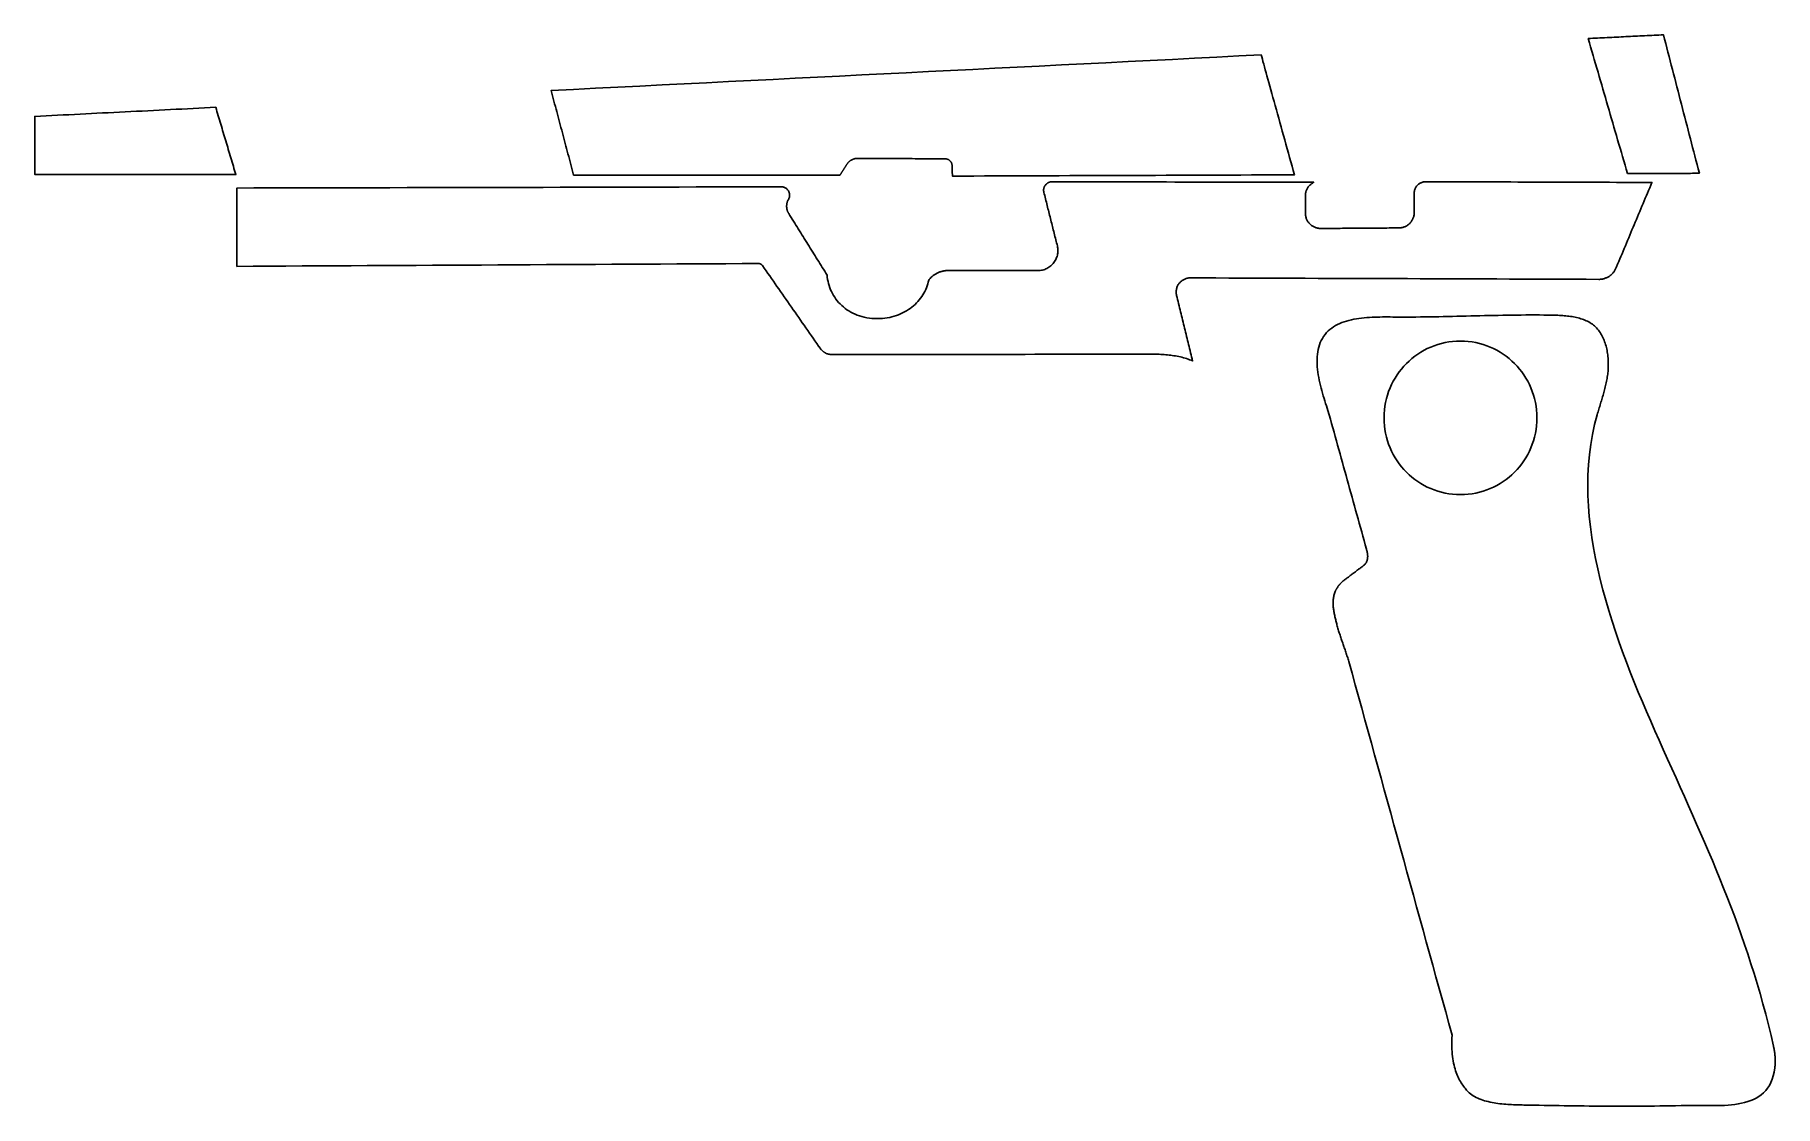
# Model space of a CAD drawing. Header units: metres. Extents: x 18 to 143, y -139 to -62.
import ezdxf

# ---------------------------------------------------------------- set-up
doc = ezdxf.new("R2010")
doc.units = ezdxf.units.M

msp = doc.modelspace()

# ---------------------------------------------------------------- linework, layer by layer
for points in [[(132.533136, -72.048878), (132.694426, -72.04837), (132.855716, -72.047862), (133.017006, -72.047354), (133.178296, -72.046846), (133.339586, -72.046338), (133.500876, -72.04583), (133.662166, -72.045322), (133.823456, -72.044814), (133.984746, -72.044306), (134.146036, -72.043798), (134.307326, -72.04329), (134.468616, -72.042782), (134.629906, -72.042274), (134.791196, -72.041766), (134.952486, -72.041258), (135.113776, -72.04075), (135.275066, -72.040242), (135.436356, -72.039734), (135.597646, -72.039226), (135.758936, -72.038718), (135.920226, -72.03821), (136.081516, -72.037702), (136.242806, -72.037194), (136.404096, -72.036686), (136.565386, -72.036178), (136.726676, -72.03567), (136.887966, -72.035162), (137.049256, -72.034654), (137.210546, -72.034146), (137.371836, -72.033638), (137.533126, -72.03313), (137.694416, -72.032622), (137.613898, -71.721726), (137.53338, -71.41083), (137.452862, -71.099934), (137.372344, -70.789038), (137.291826, -70.478142), (137.211308, -70.167246), (137.13079, -69.85635), (137.050272, -69.545454), (136.969754, -69.234558), (136.889236, -68.923662), (136.808718, -68.612766), (136.7282, -68.30187), (136.647682, -67.990974), (136.567164, -67.680078), (136.486646, -67.369182), (136.406128, -67.058286), (136.32561, -66.74739), (136.245092, -66.436494), (136.164574, -66.125598), (136.084056, -65.814702), (136.003538, -65.503806), (135.92302, -65.19291), (135.842502, -64.882014), (135.761984, -64.571118), (135.681466, -64.260222), (135.600948, -63.949326), (135.52043, -63.63843), (135.439912, -63.327534), (135.359394, -63.016638), (135.278876, -62.705742), (135.198358, -62.394846), (135.11784, -62.08395), (134.94893, -62.092332), (134.78002, -62.100714), (134.61111, -62.109096), (134.4422, -62.117478), (134.27329, -62.12586), (134.10438, -62.134242), (133.93547, -62.142624), (133.76656, -62.151006), (133.59765, -62.159388), (133.42874, -62.16777), (133.25983, -62.176152), (133.09092, -62.184534), (132.92201, -62.192916), (132.7531, -62.201298), (132.58419, -62.20968), (132.41528, -62.218062), (132.24637, -62.226444), (132.07746, -62.234826), (131.90855, -62.243208), (131.73964, -62.25159), (131.57073, -62.259972), (131.40182, -62.268354), (131.23291, -62.276736), (131.064, -62.285118), (130.89509, -62.2935), (130.72618, -62.301882), (130.55727, -62.310264), (130.38836, -62.318646), (130.21945, -62.327028), (130.05054, -62.33541), (129.88163, -62.343792), (129.71272, -62.352174), (129.800858, -62.655196), (129.888996, -62.958218), (129.977134, -63.26124), (130.065272, -63.564262), (130.15341, -63.867284), (130.241548, -64.170306), (130.329686, -64.473328), (130.417824, -64.77635), (130.505962, -65.079372), (130.5941, -65.382394), (130.682238, -65.685416), (130.770376, -65.988438), (130.858514, -66.29146), (130.946652, -66.594482), (131.03479, -66.897504), (131.122928, -67.200526), (131.211066, -67.503548), (131.299204, -67.80657), (131.387342, -68.109592), (131.47548, -68.412614), (131.563618, -68.715636), (131.651756, -69.018658), (131.739894, -69.32168), (131.828032, -69.624702), (131.91617, -69.927724), (132.004308, -70.230746), (132.092446, -70.533768), (132.180584, -70.83679), (132.268722, -71.139812), (132.35686, -71.442834), (132.444998, -71.745856), (132.533136, -72.048878)], [(106.233976, -63.526924), (104.640888, -63.606934), (103.0478, -63.686944), (101.454712, -63.766954), (99.861624, -63.846964), (98.268536, -63.926974), (96.675448, -64.006984), (95.08236, -64.086994), (93.489272, -64.167004), (91.896184, -64.247014), (90.303096, -64.327024), (88.710008, -64.407034), (87.11692, -64.487044), (85.523832, -64.567054), (83.930744, -64.647064), (82.337656, -64.727074), (80.744568, -64.807084), (79.15148, -64.887094), (77.558392, -64.967104), (75.965304, -65.047114), (74.372216, -65.127124), (72.779128, -65.207134), (71.18604, -65.287144), (69.592952, -65.367154), (67.999864, -65.447164), (66.406776, -65.527174), (64.813688, -65.607184), (63.2206, -65.687194), (61.627512, -65.767204), (60.034424, -65.847214), (58.441336, -65.927224), (56.848248, -66.007234), (55.25516, -66.087244), (55.305452, -66.276982), (55.355744, -66.46672), (55.406036, -66.656458), (55.456328, -66.846196), (55.50662, -67.035934), (55.556912, -67.225672), (55.607204, -67.41541), (55.657496, -67.605148), (55.707788, -67.794886), (55.75808, -67.984624), (55.808372, -68.174362), (55.858664, -68.3641), (55.908956, -68.553838), (55.959248, -68.743576), (56.00954, -68.933314), (56.059832, -69.123052), (56.110124, -69.31279), (56.160416, -69.502528), (56.210708, -69.692266), (56.261, -69.882004), (56.311292, -70.071742), (56.361584, -70.26148), (56.411876, -70.451218), (56.462168, -70.640956), (56.51246, -70.830694), (56.562752, -71.020432), (56.613044, -71.21017), (56.663336, -71.399908), (56.713628, -71.589646), (56.76392, -71.779384), (56.814212, -71.969122), (56.864504, -72.15886), (57.462166, -72.159368), (58.059828, -72.159876), (58.65749, -72.160384), (59.255152, -72.160892), (59.852814, -72.1614), (60.450476, -72.161908), (61.048138, -72.162416), (61.6458, -72.162924), (62.243462, -72.163432), (62.841124, -72.16394), (63.438786, -72.164448), (64.036448, -72.164956), (64.63411, -72.165464), (65.231772, -72.165972), (65.829434, -72.16648), (66.427096, -72.166988), (67.024758, -72.167496), (67.62242, -72.168004), (68.220082, -72.168512), (68.817744, -72.16902), (69.415406, -72.169528), (70.013068, -72.170036), (70.61073, -72.170544), (71.208392, -72.171052), (71.806054, -72.17156), (72.403716, -72.172068), (73.001378, -72.172576), (73.59904, -72.173084), (74.196702, -72.173592), (74.794364, -72.1741), (75.392026, -72.174608), (75.989688, -72.175116), (76.004928, -72.150732), (76.020168, -72.126348), (76.035408, -72.101964), (76.050648, -72.07758), (76.065888, -72.053196), (76.081128, -72.028812), (76.096368, -72.004428), (76.111608, -71.980044), (76.126848, -71.95566), (76.142088, -71.931276), (76.157328, -71.906892), (76.172568, -71.882508), (76.187808, -71.858124), (76.203048, -71.83374), (76.218288, -71.809356), (76.233528, -71.784972), (76.248768, -71.760588), (76.264008, -71.736204), (76.279248, -71.71182), (76.294488, -71.687436), (76.309728, -71.663052), (76.324968, -71.638668), (76.340208, -71.614284), (76.355448, -71.5899), (76.370688, -71.565516), (76.385928, -71.541132), (76.401168, -71.516748), (76.416408, -71.492364), (76.431648, -71.46798), (76.446888, -71.443596), (76.462128, -71.419212), (76.477368, -71.394828), (76.49337, -71.37019), (76.50988, -71.34606), (76.527152, -71.322692), (76.545186, -71.299832), (76.563728, -71.277734), (76.583032, -71.256144), (76.602844, -71.235316), (76.623418, -71.21525), (76.6445, -71.195692), (76.66609, -71.176896), (76.688188, -71.158862), (76.710794, -71.14159), (76.733908, -71.124826), (76.75753, -71.108824), (76.78166, -71.093584), (76.806298, -71.079106), (76.831444, -71.06539), (76.856844, -71.052436), (76.882752, -71.040498), (76.908914, -71.029322), (76.935584, -71.018908), (76.962508, -71.009256), (76.989686, -71.000366), (77.017372, -70.992492), (77.045312, -70.98538), (77.073506, -70.97903), (77.101954, -70.973696), (77.130656, -70.969124), (77.159612, -70.965568), (77.188568, -70.963028), (77.217778, -70.96125), (77.247242, -70.960488), (77.444092, -70.961504), (77.640942, -70.96252), (77.837792, -70.963536), (78.034642, -70.964552), (78.231492, -70.965568), (78.428342, -70.966584), (78.625192, -70.9676), (78.822042, -70.968616), (79.018892, -70.969632), (79.215742, -70.970648), (79.412592, -70.971664), (79.609442, -70.97268), (79.806292, -70.973696), (80.003142, -70.974712), (80.199992, -70.975728), (80.396842, -70.976744), (80.593692, -70.97776), (80.790542, -70.978776), (80.987392, -70.979792), (81.184242, -70.980808), (81.381092, -70.981824), (81.577942, -70.98284), (81.774792, -70.983856), (81.971642, -70.984872), (82.168492, -70.985888), (82.365342, -70.986904), (82.562192, -70.98792), (82.759042, -70.988936), (82.955892, -70.989952), (83.152742, -70.990968), (83.349592, -70.991984), (83.546442, -70.993), (83.571334, -70.993762), (83.595972, -70.995794), (83.620356, -70.998842), (83.644232, -71.00316), (83.6676, -71.008494), (83.690714, -71.015098), (83.71332, -71.022718), (83.735418, -71.031354), (83.757008, -71.041006), (83.77809, -71.051674), (83.79841, -71.063358), (83.818222, -71.075804), (83.837526, -71.089266), (83.856068, -71.10349), (83.873848, -71.11873), (83.890866, -71.134732), (83.907122, -71.151496), (83.922616, -71.169022), (83.937348, -71.18731), (83.951064, -71.206106), (83.964018, -71.225664), (83.975956, -71.24573), (83.987132, -71.266558), (83.997292, -71.287894), (84.006436, -71.309738), (84.014564, -71.33209), (84.021676, -71.35495), (84.027518, -71.378318), (84.032344, -71.402194), (84.036154, -71.426324), (84.038694, -71.450962), (84.039964, -71.475854), (84.040726, -71.499476), (84.041488, -71.523098), (84.04225, -71.54672), (84.043012, -71.570342), (84.043774, -71.593964), (84.044536, -71.617586), (84.045298, -71.641208), (84.04606, -71.66483), (84.046822, -71.688452), (84.047584, -71.712074), (84.048346, -71.735696), (84.049108, -71.759318), (84.04987, -71.78294), (84.050632, -71.806562), (84.051394, -71.830184), (84.052156, -71.853806), (84.052918, -71.877428), (84.05368, -71.90105), (84.054442, -71.924672), (84.055204, -71.948294), (84.055966, -71.971916), (84.056728, -71.995538), (84.05749, -72.01916), (84.058252, -72.042782), (84.059014, -72.066404), (84.059776, -72.090026), (84.060538, -72.113648), (84.0613, -72.13727), (84.062062, -72.160892), (84.062824, -72.184514), (84.063586, -72.208136), (84.064348, -72.231758), (84.831682, -72.228964), (85.599016, -72.22617), (86.36635, -72.223376), (87.133684, -72.220582), (87.901018, -72.217788), (88.668352, -72.214994), (89.435686, -72.2122), (90.20302, -72.209406), (90.970354, -72.206612), (91.737688, -72.203818), (92.505022, -72.201024), (93.272356, -72.19823), (94.03969, -72.195436), (94.807024, -72.192642), (95.574358, -72.189848), (96.341692, -72.187054), (97.109026, -72.18426), (97.87636, -72.181466), (98.643694, -72.178672), (99.411028, -72.175878), (100.178362, -72.173084), (100.945696, -72.17029), (101.71303, -72.167496), (102.480364, -72.164702), (103.247698, -72.161908), (104.015032, -72.159114), (104.782366, -72.15632), (105.5497, -72.153526), (106.317034, -72.150732), (107.084368, -72.147938), (107.851702, -72.145144), (108.619036, -72.14235), (108.534454, -71.836788), (108.448856, -71.52767), (108.362496, -71.215758), (108.275374, -70.90156), (108.187998, -70.585838), (108.100114, -70.268846), (108.01223, -69.951346), (107.924346, -69.6341), (107.836716, -69.317362), (107.74934, -69.001894), (107.662472, -68.688204), (107.576112, -68.3768), (107.490768, -68.068444), (107.406186, -67.763644), (107.322874, -67.462908), (107.240832, -67.166744), (107.160314, -66.875914), (107.08132, -66.590926), (107.004104, -66.312288), (106.928666, -66.040508), (106.855514, -65.776348), (106.784394, -65.520316), (106.715814, -65.27292), (106.649774, -65.034922), (106.586528, -64.806576), (106.526076, -64.588644), (106.468672, -64.381888), (106.41457, -64.186562), (106.36377, -64.003428), (106.316526, -63.832994), (106.272838, -63.676022), (106.23296, -63.532766)], [(31.170372, -67.293236), (30.76448, -67.313556), (30.358588, -67.333876), (29.952696, -67.354196), (29.546804, -67.374516), (29.140912, -67.394836), (28.73502, -67.415156), (28.329128, -67.435476), (27.923236, -67.455796), (27.517344, -67.476116), (27.111452, -67.496436), (26.70556, -67.516756), (26.299668, -67.537076), (25.893776, -67.557396), (25.487884, -67.577716), (25.081992, -67.598036), (24.6761, -67.618356), (24.270208, -67.638676), (23.864316, -67.658996), (23.458424, -67.679316), (23.052532, -67.699636), (22.64664, -67.719956), (22.240748, -67.740276), (21.834856, -67.760596), (21.428964, -67.780916), (21.023072, -67.801236), (20.61718, -67.821556), (20.211288, -67.841876), (19.805396, -67.862196), (19.399504, -67.882516), (18.993612, -67.902836), (18.58772, -67.923156), (18.181828, -67.943476), (18.181828, -68.073778), (18.181828, -68.20408), (18.181828, -68.334382), (18.181828, -68.464684), (18.181828, -68.594986), (18.181828, -68.725288), (18.181828, -68.85559), (18.181828, -68.985892), (18.181828, -69.116194), (18.181828, -69.246496), (18.181828, -69.376798), (18.181828, -69.5071), (18.181828, -69.637402), (18.181828, -69.767704), (18.181828, -69.898006), (18.181828, -70.028308), (18.181828, -70.15861), (18.181828, -70.288912), (18.181828, -70.419214), (18.181828, -70.549516), (18.181828, -70.679818), (18.181828, -70.81012), (18.181828, -70.940422), (18.181828, -71.070724), (18.181828, -71.201026), (18.181828, -71.331328), (18.181828, -71.46163), (18.181828, -71.591932), (18.181828, -71.722234), (18.181828, -71.852536), (18.181828, -71.982838), (18.181828, -72.11314), (18.632932, -72.113648), (19.084036, -72.114156), (19.53514, -72.114664), (19.986244, -72.115172), (20.437348, -72.11568), (20.888452, -72.116188), (21.339556, -72.116696), (21.79066, -72.117204), (22.241764, -72.117712), (22.692868, -72.11822), (23.143972, -72.118728), (23.595076, -72.119236), (24.04618, -72.119744), (24.497284, -72.120252), (24.948388, -72.12076), (25.399492, -72.121268), (25.850596, -72.121776), (26.3017, -72.122284), (26.752804, -72.122792), (27.203908, -72.1233), (27.655012, -72.123808), (28.106116, -72.124316), (28.55722, -72.124824), (29.008324, -72.125332), (29.459428, -72.12584), (29.910532, -72.126348), (30.361636, -72.126856), (30.81274, -72.127364), (31.263844, -72.127872), (31.714948, -72.12838), (32.166052, -72.128888), (32.617156, -72.129396), (32.571944, -71.978266), (32.526732, -71.827136), (32.48152, -71.676006), (32.436308, -71.524876), (32.391096, -71.373746), (32.345884, -71.222616), (32.300672, -71.071486), (32.25546, -70.920356), (32.210248, -70.769226), (32.165036, -70.618096), (32.119824, -70.466966), (32.074612, -70.315836), (32.0294, -70.164706), (31.984188, -70.013576), (31.938976, -69.862446), (31.893764, -69.711316), (31.848552, -69.560186), (31.80334, -69.409056), (31.758128, -69.257926), (31.712916, -69.106796), (31.667704, -68.955666), (31.622492, -68.804536), (31.57728, -68.653406), (31.532068, -68.502276), (31.486856, -68.351146), (31.441644, -68.200016), (31.396432, -68.048886), (31.35122, -67.897756), (31.306008, -67.746626), (31.260796, -67.595496), (31.215584, -67.444366), (31.170372, -67.293236)], [(118.06301, -72.63638), (118.017036, -72.63765), (117.971824, -72.641206), (117.927374, -72.647048), (117.883686, -72.654922), (117.84076, -72.665082), (117.79885, -72.677274), (117.757956, -72.691498), (117.718078, -72.7075), (117.679216, -72.725534), (117.64137, -72.745346), (117.604794, -72.766936), (117.569488, -72.790304), (117.535452, -72.815196), (117.50294, -72.841866), (117.471698, -72.87006), (117.44198, -72.899778), (117.413786, -72.930766), (117.387116, -72.963278), (117.362224, -72.99706), (117.33911, -73.032112), (117.317774, -73.068434), (117.298216, -73.105772), (117.28069, -73.14438), (117.264942, -73.184004), (117.251226, -73.224644), (117.239542, -73.266046), (117.230144, -73.308464), (117.222778, -73.351644), (117.217698, -73.395586), (117.214904, -73.44029), (117.21465, -73.485502), (117.216682, -73.531222), (117.216936, -73.533762), (117.21719, -73.536302), (117.217444, -73.538842), (117.217698, -73.541382), (117.217952, -73.543922), (117.218206, -73.546462), (117.21846, -73.549002), (117.218714, -73.551542), (117.218968, -73.554082), (117.219222, -73.556622), (117.219222, -73.559162), (117.219222, -73.561702), (117.219222, -73.564242), (117.219222, -73.566782), (117.219222, -73.569322), (117.219222, -73.571862), (117.219222, -73.574402), (117.219222, -73.576942), (117.219222, -73.579482), (117.219222, -73.582022), (117.219222, -73.584562), (117.219222, -73.587102), (117.219222, -73.589642), (117.219222, -73.592182), (117.219222, -73.594722), (117.219222, -73.597262), (117.219222, -73.599802), (117.219222, -73.602342), (117.219222, -73.604882), (117.219222, -73.607422), (117.219222, -73.609962), (117.219222, -73.612502), (117.219222, -73.651364), (117.219222, -73.690226), (117.219222, -73.729088), (117.219222, -73.76795), (117.219222, -73.806812), (117.219222, -73.845674), (117.219222, -73.884536), (117.219222, -73.923398), (117.219222, -73.96226), (117.219222, -74.001122), (117.219222, -74.039984), (117.219222, -74.078846), (117.219222, -74.117708), (117.219222, -74.15657), (117.219222, -74.195432), (117.219222, -74.234294), (117.219222, -74.273156), (117.219222, -74.312018), (117.219222, -74.35088), (117.219222, -74.389742), (117.219222, -74.428604), (117.219222, -74.467466), (117.219222, -74.506328), (117.219222, -74.54519), (117.219222, -74.584052), (117.219222, -74.622914), (117.219222, -74.661776), (117.219222, -74.700638), (117.219222, -74.7395), (117.219222, -74.778362), (117.219222, -74.817224), (117.219222, -74.856086), (117.217698, -74.912474), (117.21338, -74.9681), (117.206268, -75.022964), (117.196616, -75.076812), (117.184424, -75.129898), (117.169438, -75.181968), (117.152166, -75.233022), (117.132354, -75.282806), (117.110256, -75.33132), (117.085872, -75.378564), (117.059456, -75.424538), (117.030754, -75.468988), (117.00002, -75.512168), (116.967254, -75.55357), (116.93271, -75.593448), (116.896388, -75.631548), (116.858288, -75.66787), (116.81841, -75.702414), (116.777008, -75.73518), (116.733828, -75.765914), (116.689378, -75.794616), (116.643404, -75.821032), (116.59616, -75.845416), (116.547646, -75.867514), (116.497862, -75.887326), (116.446808, -75.904598), (116.394738, -75.919584), (116.341652, -75.931776), (116.287804, -75.941428), (116.23294, -75.94854), (116.177314, -75.952858), (116.120926, -75.954382), (115.945412, -75.955652), (115.769898, -75.956922), (115.594384, -75.958192), (115.41887, -75.959462), (115.243356, -75.960732), (115.067842, -75.962002), (114.892328, -75.963272), (114.716814, -75.964542), (114.5413, -75.965812), (114.365786, -75.967082), (114.190272, -75.968352), (114.014758, -75.969622), (113.839244, -75.970892), (113.66373, -75.972162), (113.488216, -75.973432), (113.312702, -75.974702), (113.137188, -75.975972), (112.961674, -75.977242), (112.78616, -75.978512), (112.610646, -75.979782), (112.435132, -75.981052), (112.259618, -75.982322), (112.084104, -75.983592), (111.90859, -75.984862), (111.733076, -75.986132), (111.557562, -75.987402), (111.382048, -75.988672), (111.206534, -75.989942), (111.03102, -75.991212), (110.855506, -75.992482), (110.679992, -75.993752), (110.504478, -75.995022), (110.44809, -75.993498), (110.392464, -75.98918), (110.3376, -75.982068), (110.283752, -75.972416), (110.230666, -75.960224), (110.178596, -75.945238), (110.127542, -75.927966), (110.077758, -75.908154), (110.029244, -75.886056), (109.982, -75.861672), (109.936026, -75.835256), (109.891576, -75.806554), (109.848396, -75.77582), (109.806994, -75.743054), (109.767116, -75.70851), (109.729016, -75.672188), (109.692694, -75.634088), (109.65815, -75.59421), (109.625384, -75.552808), (109.59465, -75.509628), (109.565948, -75.465178), (109.539532, -75.419204), (109.515148, -75.37196), (109.49305, -75.323446), (109.473238, -75.273662), (109.455966, -75.222608), (109.44098, -75.170538), (109.428788, -75.117452), (109.419136, -75.063604), (109.412024, -75.00874), (109.407706, -74.953114), (109.406182, -74.896726), (109.406182, -74.857864), (109.406182, -74.819002), (109.406182, -74.78014), (109.406182, -74.741278), (109.406182, -74.702416), (109.406182, -74.663554), (109.406182, -74.624692), (109.406182, -74.58583), (109.406182, -74.546968), (109.406182, -74.508106), (109.406182, -74.469244), (109.406182, -74.430382), (109.406182, -74.39152), (109.406182, -74.352658), (109.406182, -74.313796), (109.406182, -74.274934), (109.406182, -74.236072), (109.406182, -74.19721), (109.406182, -74.158348), (109.406182, -74.119486), (109.406182, -74.080624), (109.406182, -74.041762), (109.406182, -74.0029), (109.406182, -73.964038), (109.406182, -73.925176), (109.406182, -73.886314), (109.406182, -73.847452), (109.406182, -73.80859), (109.406182, -73.769728), (109.406182, -73.730866), (109.406182, -73.692004), (109.406182, -73.653142), (109.406944, -73.613518), (109.408976, -73.574148), (109.412532, -73.535286), (109.417358, -73.496678), (109.423708, -73.458578), (109.431328, -73.420986), (109.440218, -73.383902), (109.450378, -73.347326), (109.461808, -73.311258), (109.474508, -73.275698), (109.488224, -73.240646), (109.50321, -73.206356), (109.519466, -73.172574), (109.536738, -73.1393), (109.555026, -73.106788), (109.574584, -73.075038), (109.595158, -73.04405), (109.616748, -73.013824), (109.639354, -72.98436), (109.662722, -72.955658), (109.687106, -72.927718), (109.712506, -72.90054), (109.738668, -72.874124), (109.765846, -72.848724), (109.793786, -72.824086), (109.822488, -72.800464), (109.851952, -72.777858), (109.882178, -72.756268), (109.913166, -72.73544), (109.944916, -72.715628), (109.977428, -72.697086), (110.010448, -72.67956), (109.423454, -72.67829), (108.83646, -72.67702), (108.249466, -72.67575), (107.662472, -72.67448), (107.075478, -72.67321), (106.488484, -72.67194), (105.90149, -72.67067), (105.314496, -72.6694), (104.727502, -72.66813), (104.140508, -72.66686), (103.553514, -72.66559), (102.96652, -72.66432), (102.379526, -72.66305), (101.792532, -72.66178), (101.205538, -72.66051), (100.618544, -72.65924), (100.03155, -72.65797), (99.444556, -72.6567), (98.857562, -72.65543), (98.270568, -72.65416), (97.683574, -72.65289), (97.09658, -72.65162), (96.509586, -72.65035), (95.922592, -72.64908), (95.335598, -72.64781), (94.748604, -72.64654), (94.16161, -72.64527), (93.574616, -72.644), (92.987622, -72.64273), (92.400628, -72.64146), (91.813634, -72.64019), (91.22664, -72.63892), (91.189556, -72.639936), (91.153234, -72.642984), (91.11742, -72.648318), (91.082368, -72.65543), (91.048332, -72.664574), (91.015058, -72.675496), (90.9828, -72.68845), (90.951558, -72.702928), (90.921332, -72.719184), (90.892122, -72.736964), (90.864182, -72.756268), (90.837258, -72.777096), (90.811604, -72.799448), (90.78722, -72.82307), (90.76436, -72.847962), (90.74277, -72.874124), (90.722704, -72.901302), (90.704162, -72.929496), (90.687144, -72.958706), (90.67165, -72.988932), (90.657934, -73.01992), (90.645996, -73.051924), (90.635836, -73.084436), (90.627454, -73.11771), (90.62085, -73.151492), (90.616278, -73.186036), (90.613484, -73.220834), (90.612722, -73.25614), (90.614246, -73.2917), (90.617802, -73.327514), (90.623644, -73.363582), (90.631518, -73.399904), (90.660982, -73.517252), (90.690446, -73.6346), (90.71991, -73.751948), (90.749374, -73.869296), (90.778838, -73.986644), (90.808302, -74.103992), (90.837766, -74.22134), (90.86723, -74.338688), (90.896694, -74.456036), (90.926158, -74.573384), (90.955622, -74.690732), (90.985086, -74.80808), (91.01455, -74.925428), (91.044014, -75.042776), (91.073478, -75.160124), (91.102942, -75.277472), (91.132406, -75.39482), (91.16187, -75.512168), (91.191334, -75.629516), (91.220798, -75.746864), (91.250262, -75.864212), (91.279726, -75.98156), (91.30919, -76.098908), (91.338654, -76.216256), (91.368118, -76.333604), (91.397582, -76.450952), (91.427046, -76.5683), (91.45651, -76.685648), (91.485974, -76.802996), (91.515438, -76.920344), (91.544902, -77.037692), (91.574366, -77.15504), (91.598496, -77.242416), (91.617038, -77.329792), (91.629992, -77.416914), (91.637612, -77.503528), (91.639898, -77.58938), (91.637104, -77.67447), (91.62923, -77.758544), (91.616276, -77.841348), (91.59875, -77.922882), (91.576398, -78.002892), (91.549728, -78.081124), (91.51874, -78.157578), (91.483434, -78.232), (91.444064, -78.304136), (91.40063, -78.373732), (91.353386, -78.440788), (91.302332, -78.50505), (91.247722, -78.566518), (91.18981, -78.624684), (91.128596, -78.679548), (91.06408, -78.73111), (90.996516, -78.778862), (90.926158, -78.822804), (90.853006, -78.862682), (90.77706, -78.898496), (90.698574, -78.929992), (90.617802, -78.956916), (90.534744, -78.979014), (90.449654, -78.996286), (90.362532, -79.008478), (90.273632, -79.015336), (90.182954, -79.01686), (89.98204, -79.01686), (89.781126, -79.01686), (89.580212, -79.01686), (89.379298, -79.01686), (89.178384, -79.01686), (88.97747, -79.01686), (88.776556, -79.01686), (88.575642, -79.01686), (88.374728, -79.01686), (88.173814, -79.01686), (87.9729, -79.01686), (87.771986, -79.01686), (87.571072, -79.01686), (87.370158, -79.01686), (87.169244, -79.01686), (86.96833, -79.01686), (86.767416, -79.01686), (86.566502, -79.01686), (86.365588, -79.01686), (86.164674, -79.01686), (85.96376, -79.01686), (85.762846, -79.01686), (85.561932, -79.01686), (85.361018, -79.01686), (85.160104, -79.01686), (84.95919, -79.01686), (84.758276, -79.01686), (84.557362, -79.01686), (84.356448, -79.01686), (84.155534, -79.01686), (83.95462, -79.01686), (83.753706, -79.01686), (83.702652, -79.017622), (83.651852, -79.019908), (83.601306, -79.023464), (83.551014, -79.028544), (83.500976, -79.035148), (83.451192, -79.043022), (83.401916, -79.05242), (83.352894, -79.063088), (83.30438, -79.07528), (83.25612, -79.088742), (83.208368, -79.103728), (83.161124, -79.119984), (83.114388, -79.13751), (83.06816, -79.156306), (83.02244, -79.176372), (82.977482, -79.197708), (82.933032, -79.220314), (82.889344, -79.24419), (82.846164, -79.269336), (82.803746, -79.295752), (82.76209, -79.323438), (82.721196, -79.35214), (82.681064, -79.382112), (82.641694, -79.413354), (82.60334, -79.445612), (82.565748, -79.47914), (82.529172, -79.513684), (82.493358, -79.549498), (82.45856, -79.586328), (82.424778, -79.624174), (82.392012, -79.66329), (82.360262, -79.703422), (82.331052, -79.84236), (82.294984, -79.980028), (82.252312, -80.115918), (82.20329, -80.25003), (82.147918, -80.38211), (82.086196, -80.511904), (82.018378, -80.639412), (81.944464, -80.764126), (81.864708, -80.886046), (81.77911, -81.004918), (81.687924, -81.120742), (81.59115, -81.23301), (81.489042, -81.341722), (81.3816, -81.446624), (81.269078, -81.547716), (81.151476, -81.64449), (81.029048, -81.736946), (80.901794, -81.82483), (80.769714, -81.907888), (80.633062, -81.98612), (80.492092, -82.059272), (80.346804, -82.12709), (80.197198, -82.18932), (80.043528, -82.245708), (79.886048, -82.296254), (79.724758, -82.340704), (79.559658, -82.378804), (79.391002, -82.410554), (79.21879, -82.435446), (79.043276, -82.45348), (78.86446, -82.464402), (78.682596, -82.468212), (78.483968, -82.463894), (78.289912, -82.451194), (78.100682, -82.430366), (77.916532, -82.401664), (77.737462, -82.365342), (77.563218, -82.321654), (77.394308, -82.270854), (77.230478, -82.212942), (77.071982, -82.148426), (76.91882, -82.077306), (76.771246, -81.999836), (76.62926, -81.916524), (76.492862, -81.82737), (76.362052, -81.732628), (76.237084, -81.632552), (76.117958, -81.527396), (76.004674, -81.417414), (75.897486, -81.30286), (75.796394, -81.183734), (75.701398, -81.060544), (75.612498, -80.933544), (75.529948, -80.802734), (75.453748, -80.668368), (75.384152, -80.530954), (75.320906, -80.390492), (75.264264, -80.247236), (75.21448, -80.10144), (75.1713, -79.953358), (75.134978, -79.803244), (75.105514, -79.651352), (75.083162, -79.497936), (75.067922, -79.342996), (74.981816, -79.20482), (74.89571, -79.066644), (74.809604, -78.928468), (74.723498, -78.790292), (74.637392, -78.652116), (74.551286, -78.51394), (74.46518, -78.375764), (74.379074, -78.237588), (74.292968, -78.099412), (74.206862, -77.961236), (74.120756, -77.82306), (74.03465, -77.684884), (73.948544, -77.546708), (73.862438, -77.408532), (73.776332, -77.270356), (73.690226, -77.13218), (73.60412, -76.994004), (73.518014, -76.855828), (73.431908, -76.717652), (73.345802, -76.579476), (73.259696, -76.4413), (73.17359, -76.303124), (73.087484, -76.164948), (73.001378, -76.026772), (72.915272, -75.888596), (72.829166, -75.75042), (72.74306, -75.612244), (72.656954, -75.474068), (72.570848, -75.335892), (72.484742, -75.197716), (72.398636, -75.05954), (72.31253, -74.921364), (72.29475, -74.892154), (72.27824, -74.862436), (72.262746, -74.83221), (72.248268, -74.80173), (72.23506, -74.770742), (72.222868, -74.7395), (72.211692, -74.708004), (72.201786, -74.676254), (72.192896, -74.64425), (72.185022, -74.611992), (72.178418, -74.57948), (72.17283, -74.546714), (72.168258, -74.513948), (72.164956, -74.481182), (72.16267, -74.448162), (72.1614, -74.415142), (72.1614, -74.382122), (72.162416, -74.349102), (72.164448, -74.316082), (72.16775, -74.283062), (72.172068, -74.250296), (72.177656, -74.21753), (72.18426, -74.185018), (72.19188, -74.15276), (72.20077, -74.120502), (72.210676, -74.088498), (72.221598, -74.056748), (72.23379, -74.025506), (72.246998, -73.994518), (72.261222, -73.963784), (72.276716, -73.933558), (72.293226, -73.903586), (72.313546, -73.86574), (72.330818, -73.827386), (72.345042, -73.788778), (72.356472, -73.749916), (72.365108, -73.7108), (72.37095, -73.671684), (72.374252, -73.632568), (72.37476, -73.593706), (72.372728, -73.555098), (72.36841, -73.516998), (72.361552, -73.479406), (72.352408, -73.442322), (72.340978, -73.406), (72.327262, -73.37044), (72.311514, -73.335896), (72.29348, -73.302368), (72.273414, -73.27011), (72.251316, -73.239122), (72.22744, -73.209404), (72.201786, -73.18121), (72.174354, -73.154794), (72.145144, -73.129902), (72.114156, -73.107042), (72.081644, -73.08596), (72.047608, -73.06691), (72.012048, -73.050146), (71.975218, -73.035668), (71.937118, -73.023476), (71.897748, -73.013824), (71.857108, -73.006712), (71.815198, -73.002394), (71.772272, -73.00087), (70.55104, -73.003664), (69.329808, -73.006458), (68.108576, -73.009252), (66.887344, -73.012046), (65.666112, -73.01484), (64.44488, -73.017634), (63.223648, -73.020428), (62.002416, -73.023222), (60.781184, -73.026016), (59.559952, -73.02881), (58.33872, -73.031604), (57.117488, -73.034398), (55.896256, -73.037192), (54.675024, -73.039986), (53.453792, -73.04278), (52.23256, -73.045574), (51.011328, -73.048368), (49.790096, -73.051162), (48.568864, -73.053956), (47.347632, -73.05675), (46.1264, -73.059544), (44.905168, -73.062338), (43.683936, -73.065132), (42.462704, -73.067926), (41.241472, -73.07072), (40.02024, -73.073514), (38.799008, -73.076308), (37.577776, -73.079102), (36.356544, -73.081896), (35.135312, -73.08469), (33.91408, -73.087484), (32.692848, -73.090278), (32.692848, -73.266046), (32.692848, -73.441814), (32.692848, -73.617582), (32.692848, -73.79335), (32.692848, -73.969118), (32.692848, -74.144886), (32.692848, -74.320654), (32.692848, -74.496422), (32.692848, -74.67219), (32.692848, -74.847958), (32.692848, -75.023726), (32.692848, -75.199494), (32.692848, -75.375262), (32.692848, -75.55103), (32.692848, -75.726798), (32.692848, -75.902566), (32.692848, -76.078334), (32.692848, -76.254102), (32.692848, -76.42987), (32.692848, -76.605638), (32.692848, -76.781406), (32.692848, -76.957174), (32.692848, -77.132942), (32.692848, -77.30871), (32.692848, -77.484478), (32.692848, -77.660246), (32.692848, -77.836014), (32.692848, -78.011782), (32.692848, -78.18755), (32.692848, -78.363318), (32.692848, -78.539086), (32.692848, -78.714854), (33.863026, -78.708504), (35.033204, -78.702154), (36.203382, -78.695804), (37.37356, -78.689454), (38.543738, -78.683104), (39.713916, -78.676754), (40.884094, -78.670404), (42.054272, -78.664054), (43.22445, -78.657704), (44.394628, -78.651354), (45.564806, -78.645004), (46.734984, -78.638654), (47.905162, -78.632304), (49.07534, -78.625954), (50.245518, -78.619604), (51.415696, -78.613254), (52.585874, -78.606904), (53.756052, -78.600554), (54.92623, -78.594204), (56.096408, -78.587854), (57.266586, -78.581504), (58.436764, -78.575154), (59.606942, -78.568804), (60.77712, -78.562454), (61.947298, -78.556104), (63.117476, -78.549754), (64.287654, -78.543404), (65.457832, -78.537054), (66.62801, -78.530704), (67.798188, -78.524354), (68.968366, -78.518004), (70.138544, -78.511654), (70.149466, -78.511908), (70.160134, -78.512416), (70.170802, -78.513178), (70.18147, -78.514194), (70.192138, -78.515718), (70.202552, -78.517496), (70.212966, -78.519528), (70.22338, -78.521814), (70.23354, -78.524354), (70.2437, -78.527402), (70.25386, -78.530704), (70.263766, -78.53426), (70.273672, -78.53807), (70.283324, -78.542134), (70.292976, -78.546452), (70.302374, -78.551024), (70.311772, -78.55585), (70.320916, -78.561184), (70.329806, -78.566772), (70.338696, -78.572614), (70.347332, -78.57871), (70.355968, -78.58506), (70.36435, -78.591664), (70.372478, -78.598522), (70.380352, -78.605634), (70.388226, -78.613), (70.395846, -78.62062), (70.403212, -78.62824), (70.410324, -78.636114), (70.417182, -78.644242), (70.423786, -78.652624), (70.430136, -78.66126), (70.560184, -78.847696), (70.689978, -79.034132), (70.819772, -79.220568), (70.949566, -79.407004), (71.079614, -79.59344), (71.209408, -79.779876), (71.339202, -79.966312), (71.46925, -80.152748), (71.599044, -80.339184), (71.728838, -80.52562), (71.858886, -80.712056), (71.98868, -80.898492), (72.118474, -81.084928), (72.248522, -81.271364), (72.378316, -81.4578), (72.50811, -81.644236), (72.637904, -81.830672), (72.767952, -82.017108), (72.897746, -82.203544), (73.02754, -82.38998), (73.157588, -82.576416), (73.287382, -82.762852), (73.417176, -82.949288), (73.547224, -83.135724), (73.677018, -83.32216), (73.806812, -83.508596), (73.936606, -83.695032), (74.066654, -83.881468), (74.196448, -84.067904), (74.326242, -84.25434), (74.45629, -84.440776), (74.586084, -84.627212), (74.604372, -84.65185), (74.623422, -84.675726), (74.64298, -84.699094), (74.6633, -84.7217), (74.684128, -84.743544), (74.705464, -84.76488), (74.727562, -84.785454), (74.750168, -84.805266), (74.773282, -84.82457), (74.796904, -84.843112), (74.821034, -84.860892), (74.845672, -84.87791), (74.870818, -84.894166), (74.896218, -84.90966), (74.922126, -84.924392), (74.948542, -84.938362), (74.975212, -84.95157), (75.00239, -84.964016), (75.029822, -84.9757), (75.057762, -84.986622), (75.085956, -84.996528), (75.114404, -85.005672), (75.143106, -85.014054), (75.172062, -85.021674), (75.201272, -85.028278), (75.230736, -85.03412), (75.260454, -85.038946), (75.290426, -85.04301), (75.320652, -85.046058), (75.350878, -85.048344), (75.381358, -85.049614), (75.412092, -85.050122), (76.10602, -85.04936), (76.799948, -85.048598), (77.493876, -85.047836), (78.187804, -85.047074), (78.881732, -85.046312), (79.57566, -85.04555), (80.269588, -85.044788), (80.963516, -85.044026), (81.657444, -85.043264), (82.351372, -85.042502), (83.0453, -85.04174), (83.739228, -85.040978), (84.433156, -85.040216), (85.127084, -85.039454), (85.821012, -85.038692), (86.51494, -85.03793), (87.208868, -85.037168), (87.902796, -85.036406), (88.596724, -85.035644), (89.290652, -85.034882), (89.98458, -85.03412), (90.678508, -85.033358), (91.372436, -85.032596), (92.066364, -85.031834), (92.760292, -85.031072), (93.45422, -85.03031), (94.148148, -85.029548), (94.842076, -85.028786), (95.536004, -85.028024), (96.229932, -85.027262), (96.92386, -85.0265), (97.617788, -85.025738), (97.731326, -85.023706), (97.84588, -85.021928), (97.961196, -85.020658), (98.077274, -85.019896), (98.194114, -85.019642), (98.311462, -85.019896), (98.429318, -85.020912), (98.547682, -85.02269), (98.6663, -85.02523), (98.785172, -85.028786), (98.904298, -85.033358), (99.023424, -85.038946), (99.14255, -85.045804), (99.261676, -85.053932), (99.380802, -85.06333), (99.499674, -85.074252), (99.618292, -85.086698), (99.736402, -85.100668), (99.854004, -85.116162), (99.971098, -85.133434), (100.087684, -85.152484), (100.203508, -85.173566), (100.31857, -85.196426), (100.432616, -85.221318), (100.5459, -85.248496), (100.658168, -85.277706), (100.769166, -85.309202), (100.879148, -85.343238), (100.98786, -85.37956), (101.095048, -85.418422), (101.200966, -85.460078), (101.30536, -85.504274), (101.269546, -85.357462), (101.233732, -85.21065), (101.197918, -85.063838), (101.162104, -84.917026), (101.12629, -84.770214), (101.090476, -84.623402), (101.054662, -84.47659), (101.018848, -84.329778), (100.983034, -84.182966), (100.94722, -84.036154), (100.911406, -83.889342), (100.875592, -83.74253), (100.839778, -83.595718), (100.803964, -83.448906), (100.76815, -83.302094), (100.732336, -83.155282), (100.696522, -83.00847), (100.660708, -82.861658), (100.624894, -82.714846), (100.58908, -82.568034), (100.553266, -82.421222), (100.517452, -82.27441), (100.481638, -82.127598), (100.445824, -81.980786), (100.41001, -81.833974), (100.374196, -81.687162), (100.338382, -81.54035), (100.302568, -81.393538), (100.266754, -81.246726), (100.23094, -81.099914), (100.195126, -80.953102), (100.159312, -80.80629), (100.146358, -80.745838), (100.137214, -80.68564), (100.131626, -80.62595), (100.129594, -80.566768), (100.131118, -80.508094), (100.135944, -80.450182), (100.144072, -80.393032), (100.155248, -80.336644), (100.169472, -80.281272), (100.186744, -80.22717), (100.207064, -80.174338), (100.230178, -80.122776), (100.256086, -80.072738), (100.284534, -80.024224), (100.315522, -79.977234), (100.34905, -79.932022), (100.385118, -79.888842), (100.423472, -79.847694), (100.464112, -79.808578), (100.506784, -79.771748), (100.551488, -79.737204), (100.598224, -79.7052), (100.646738, -79.675736), (100.69703, -79.648812), (100.7491, -79.624682), (100.802948, -79.6036), (100.85832, -79.585312), (100.914962, -79.570326), (100.973128, -79.558388), (101.032564, -79.549752), (101.093016, -79.544672), (101.154738, -79.543148), (102.07117, -79.54645), (102.987602, -79.549752), (103.904034, -79.553054), (104.820466, -79.556356), (105.736898, -79.559658), (106.65333, -79.56296), (107.569762, -79.566262), (108.486194, -79.569564), (109.402626, -79.572866), (110.319058, -79.576168), (111.23549, -79.57947), (112.151922, -79.582772), (113.068354, -79.586074), (113.984786, -79.589376), (114.901218, -79.592678), (115.81765, -79.59598), (116.734082, -79.599282), (117.650514, -79.602584), (118.566946, -79.605886), (119.483378, -79.609188), (120.39981, -79.61249), (121.316242, -79.615792), (122.232674, -79.619094), (123.149106, -79.622396), (124.065538, -79.625698), (124.98197, -79.629), (125.898402, -79.632302), (126.814834, -79.635604), (127.731266, -79.638906), (128.647698, -79.642208), (129.56413, -79.64551), (130.480562, -79.648812), (130.533648, -79.64805), (130.58648, -79.645002), (130.638804, -79.639922), (130.69062, -79.63281), (130.741928, -79.62392), (130.792474, -79.612998), (130.842512, -79.600044), (130.891788, -79.585312), (130.940302, -79.568802), (130.988054, -79.550514), (131.035044, -79.530448), (131.081018, -79.508604), (131.12623, -79.484982), (131.170426, -79.459582), (131.213606, -79.432658), (131.25577, -79.403956), (131.296664, -79.37373), (131.336542, -79.34198), (131.37515, -79.308706), (131.412488, -79.273908), (131.448556, -79.23784), (131.4831, -79.200248), (131.516374, -79.161386), (131.548124, -79.121), (131.57835, -79.079344), (131.607052, -79.036418), (131.63423, -78.992222), (131.65963, -78.94701), (131.683506, -78.900528), (131.705604, -78.852776), (131.725924, -78.804008), (131.744466, -78.754224), (131.823968, -78.56474), (131.90347, -78.375256), (131.982972, -78.185772), (132.062474, -77.996288), (132.141976, -77.806804), (132.221478, -77.61732), (132.30098, -77.427836), (132.380482, -77.238352), (132.459984, -77.048868), (132.539486, -76.859384), (132.618988, -76.6699), (132.69849, -76.480416), (132.777992, -76.290932), (132.857494, -76.101448), (132.936996, -75.911964), (133.016498, -75.72248), (133.096, -75.532996), (133.175502, -75.343512), (133.255004, -75.154028), (133.334506, -74.964544), (133.414008, -74.77506), (133.49351, -74.585576), (133.573012, -74.396092), (133.652514, -74.206608), (133.732016, -74.017124), (133.811518, -73.82764), (133.89102, -73.638156), (133.970522, -73.448672), (134.050024, -73.259188), (134.129526, -73.069704), (134.209028, -72.88022), (134.28853, -72.690736), (133.781546, -72.688958), (133.274562, -72.68718), (132.767578, -72.685402), (132.260594, -72.683624), (131.75361, -72.681846), (131.246626, -72.680068), (130.739642, -72.67829), (130.232658, -72.676512), (129.725674, -72.674734), (129.21869, -72.672956), (128.711706, -72.671178), (128.204722, -72.6694), (127.697738, -72.667622), (127.190754, -72.665844), (126.68377, -72.664066), (126.176786, -72.662288), (125.669802, -72.66051), (125.162818, -72.658732), (124.655834, -72.656954), (124.14885, -72.655176), (123.641866, -72.653398), (123.134882, -72.65162), (122.627898, -72.649842), (122.120914, -72.648064), (121.61393, -72.646286), (121.106946, -72.644508), (120.599962, -72.64273), (120.092978, -72.640952), (119.585994, -72.639174), (119.07901, -72.637396), (118.572026, -72.635618), (118.065042, -72.63384)], [(143.022828, -134.72414), (142.841218, -133.947154), (142.653258, -133.181852), (142.458948, -132.427726), (142.258542, -131.684268), (142.052294, -130.950716), (141.840204, -130.226562), (141.622526, -129.511044), (141.39926, -128.803654), (141.17066, -128.103884), (140.93698, -127.411226), (140.69822, -126.724918), (140.454634, -126.044452), (140.206222, -125.369066), (139.953238, -124.698252), (139.695936, -124.031502), (139.434316, -123.368308), (139.168632, -122.707908), (138.899138, -122.049794), (138.625834, -121.393204), (138.34872, -120.73763), (138.068304, -120.082564), (137.784586, -119.427498), (137.497566, -118.77167), (137.207752, -118.114572), (136.91489, -117.455442), (136.619488, -116.793772), (136.321546, -116.129054), (136.021064, -115.460526), (135.718296, -114.78768), (135.413496, -114.110008), (135.106918, -113.427002), (134.798562, -112.7379), (134.499604, -112.0648), (134.200392, -111.38281), (133.901942, -110.692438), (133.60527, -109.994446), (133.311646, -109.289088), (133.021832, -108.576872), (132.737098, -107.858306), (132.45846, -107.134152), (132.187188, -106.404664), (131.924044, -105.67035), (131.670298, -104.931972), (131.426712, -104.189784), (131.194556, -103.444548), (130.974846, -102.696518), (130.768852, -101.946456), (130.577336, -101.19487), (130.401568, -100.442014), (130.24231, -99.68865), (130.100832, -98.935286), (129.97815, -98.182176), (129.875534, -97.430082), (129.793746, -96.679512), (129.734056, -95.930974), (129.69748, -95.184976), (129.685034, -94.442026), (129.697734, -93.702378), (129.736596, -92.966794), (129.80289, -92.235782), (129.897378, -91.510104), (130.02133, -90.790014), (130.175762, -90.07602), (130.36169, -89.36863), (130.390646, -89.269062), (130.419856, -89.169494), (130.449574, -89.07018), (130.479546, -88.970866), (130.509772, -88.871552), (130.540252, -88.772238), (130.570732, -88.672924), (130.601212, -88.57361), (130.631692, -88.474296), (130.661918, -88.374982), (130.69189, -88.275414), (130.721608, -88.175846), (130.751072, -88.076278), (130.780028, -87.97671), (130.808476, -87.876888), (130.836416, -87.777066), (130.863594, -87.67699), (130.89001, -87.576914), (130.915664, -87.476584), (130.940556, -87.376254), (130.964432, -87.27567), (130.987292, -87.174832), (131.009136, -87.073994), (131.02971, -86.972902), (131.049014, -86.871556), (131.067048, -86.769956), (131.083558, -86.668102), (131.098798, -86.565994), (131.112514, -86.463632), (131.124452, -86.361016), (131.134866, -86.258146), (131.143502, -86.155022), (131.150106, -86.051136), (131.154932, -85.94598), (131.157726, -85.839808), (131.158488, -85.732874), (131.157218, -85.625178), (131.153916, -85.516974), (131.148328, -85.408262), (131.140454, -85.299296), (131.130294, -85.19033), (131.117848, -85.081364), (131.103116, -84.972652), (131.085844, -84.864194), (131.066286, -84.756244), (131.044188, -84.648802), (131.01955, -84.542376), (130.992372, -84.436712), (130.9624, -84.332064), (130.929888, -84.228686), (130.894582, -84.126832), (130.856482, -84.026502), (130.815588, -83.927696), (130.771646, -83.830668), (130.72491, -83.735672), (130.675126, -83.642962), (130.622294, -83.552538), (130.566414, -83.4644), (130.507486, -83.378802), (130.445256, -83.295998), (130.379724, -83.215988), (130.31089, -83.139026), (130.238754, -83.065112), (130.163316, -82.9945), (130.088132, -82.930746), (130.0099, -82.870548), (129.92862, -82.813906), (129.844546, -82.760566), (129.757932, -82.710528), (129.668778, -82.663792), (129.577084, -82.620104), (129.483104, -82.57921), (129.386838, -82.541364), (129.28854, -82.506312), (129.188464, -82.4738), (129.08661, -82.443828), (128.982978, -82.416396), (128.877822, -82.39125), (128.771142, -82.36839), (128.663192, -82.347562), (128.553972, -82.328766), (128.443736, -82.311748), (128.332484, -82.296508), (128.22047, -82.283046), (128.107694, -82.271108), (127.99441, -82.260694), (127.880618, -82.25155), (127.766572, -82.243676), (127.652272, -82.237072), (127.537972, -82.231484), (127.423672, -82.226912), (127.309626, -82.223102), (127.195834, -82.220054), (127.08255, -82.217514), (126.969774, -82.215482), (126.85776, -82.213958), (126.531878, -82.210402), (126.205488, -82.208116), (125.878844, -82.2071), (125.551692, -82.207354), (125.224286, -82.208624), (124.896626, -82.21091), (124.568712, -82.213958), (124.240544, -82.218022), (123.912122, -82.222848), (123.583446, -82.228182), (123.25477, -82.234278), (122.92584, -82.240882), (122.59691, -82.24774), (122.267726, -82.255106), (121.938542, -82.262726), (121.609358, -82.2706), (121.280174, -82.278474), (120.95099, -82.286348), (120.621806, -82.294222), (120.292876, -82.302096), (119.963946, -82.309716), (119.63527, -82.317082), (119.306594, -82.324194), (118.978172, -82.330798), (118.650004, -82.336894), (118.32209, -82.342482), (117.99443, -82.347308), (117.667024, -82.351372), (117.339872, -82.354674), (117.013228, -82.357214), (116.686838, -82.358738), (116.360956, -82.359246), (116.19611, -82.358738), (116.0272, -82.357468), (115.85448, -82.355944), (115.678204, -82.35442), (115.49888, -82.352896), (115.317016, -82.35188), (115.132866, -82.35188), (114.946684, -82.352896), (114.759232, -82.355182), (114.57051, -82.359246), (114.38128, -82.365342), (114.191542, -82.373724), (114.002058, -82.384646), (113.812828, -82.398362), (113.624614, -82.41538), (113.43767, -82.4357), (113.25225, -82.45983), (113.068862, -82.488024), (112.888014, -82.520536), (112.70996, -82.55762), (112.534954, -82.599784), (112.363504, -82.647028), (112.196118, -82.69986), (112.03305, -82.758534), (111.874808, -82.823304), (111.721646, -82.894424), (111.574072, -82.972402), (111.43234, -83.057238), (111.296958, -83.14944), (111.16818, -83.249262), (111.046514, -83.356958), (110.932468, -83.472782), (110.819438, -83.60537), (110.717838, -83.744054), (110.627414, -83.888072), (110.547658, -84.037424), (110.478316, -84.191602), (110.41888, -84.350606), (110.368842, -84.513928), (110.327948, -84.68106), (110.29569, -84.852002), (110.271814, -85.026246), (110.255812, -85.203538), (110.24743, -85.383624), (110.24616, -85.565996), (110.251494, -85.750654), (110.263178, -85.93709), (110.280704, -86.12505), (110.303564, -86.314026), (110.331504, -86.504018), (110.36427, -86.694518), (110.4011, -86.885272), (110.441994, -87.075772), (110.48619, -87.266018), (110.533434, -87.455502), (110.583472, -87.64397), (110.635796, -87.831168), (110.689898, -88.016588), (110.745524, -88.199976), (110.802166, -88.381078), (110.859316, -88.55964), (110.91672, -88.735408), (110.97387, -88.907874), (111.030512, -89.076784), (111.116872, -89.387934), (111.203232, -89.699084), (111.289592, -90.010234), (111.375952, -90.321384), (111.462312, -90.632534), (111.548672, -90.943684), (111.635032, -91.254834), (111.721392, -91.565984), (111.807752, -91.877134), (111.894112, -92.188284), (111.980472, -92.499434), (112.066832, -92.810584), (112.153192, -93.121734), (112.239552, -93.432884), (112.325912, -93.744034), (112.412272, -94.055184), (112.498632, -94.366334), (112.584992, -94.677484), (112.671352, -94.988634), (112.757712, -95.299784), (112.844072, -95.610934), (112.930432, -95.922084), (113.016792, -96.233234), (113.103152, -96.544384), (113.189512, -96.855534), (113.275872, -97.166684), (113.362232, -97.477834), (113.448592, -97.788984), (113.534952, -98.100134), (113.621312, -98.411284), (113.707672, -98.722434), (113.794032, -99.033584), (113.80597, -99.072954), (113.817146, -99.112832), (113.82756, -99.152964), (113.837212, -99.19335), (113.846102, -99.233736), (113.853976, -99.274376), (113.860834, -99.315016), (113.866676, -99.355656), (113.871502, -99.396296), (113.875312, -99.436682), (113.877852, -99.477068), (113.879376, -99.5172), (113.87963, -99.557078), (113.878614, -99.596702), (113.876328, -99.635818), (113.872518, -99.67468), (113.867438, -99.713034), (113.860834, -99.75088), (113.852706, -99.788218), (113.843054, -99.825048), (113.831878, -99.861116), (113.818924, -99.896422), (113.804446, -99.930966), (113.78819, -99.964748), (113.770156, -99.997768), (113.750344, -100.029772), (113.7285, -100.06076), (113.704878, -100.090732), (113.679224, -100.119688), (113.651538, -100.147628), (113.62182, -100.174298), (113.59007, -100.199698), (113.54435, -100.234242), (113.49863, -100.268786), (113.45291, -100.30333), (113.40719, -100.337874), (113.36147, -100.372418), (113.316004, -100.406962), (113.270284, -100.441506), (113.224564, -100.47605), (113.178844, -100.510594), (113.133124, -100.545138), (113.087658, -100.579682), (113.041938, -100.614226), (112.996218, -100.64877), (112.950498, -100.683314), (112.904778, -100.717858), (112.859058, -100.752402), (112.813592, -100.786946), (112.767872, -100.82149), (112.722152, -100.856034), (112.676432, -100.890578), (112.630712, -100.925122), (112.585246, -100.959666), (112.539526, -100.99421), (112.493806, -101.028754), (112.448086, -101.063298), (112.402366, -101.097842), (112.356646, -101.132386), (112.31118, -101.16693), (112.26546, -101.201474), (112.21974, -101.236018), (112.17402, -101.270562), (112.1283, -101.305106), (112.105186, -101.324156), (112.082326, -101.34346), (112.059974, -101.363272), (112.037876, -101.383338), (112.016032, -101.403658), (111.994442, -101.424486), (111.973106, -101.445568), (111.952024, -101.466904), (111.93145, -101.488494), (111.91113, -101.510338), (111.891064, -101.53269), (111.871506, -101.555296), (111.852202, -101.578156), (111.833152, -101.60127), (111.814356, -101.624638), (111.796068, -101.64826), (111.778034, -101.672136), (111.760508, -101.696266), (111.743236, -101.72065), (111.726472, -101.745288), (111.709962, -101.77018), (111.693706, -101.795326), (111.677958, -101.820726), (111.662464, -101.84638), (111.647478, -101.872288), (111.633, -101.89845), (111.618776, -101.924866), (111.60506, -101.951536), (111.591598, -101.97846), (111.578644, -102.005384), (111.566198, -102.032562), (111.554006, -102.059994), (111.525304, -102.130606), (111.499904, -102.202234), (111.477552, -102.274624), (111.458248, -102.347776), (111.441738, -102.421436), (111.428022, -102.495858), (111.4171, -102.570788), (111.408718, -102.646226), (111.402622, -102.722172), (111.399066, -102.798626), (111.397542, -102.875334), (111.398304, -102.952296), (111.400844, -103.029512), (111.405416, -103.106982), (111.411766, -103.184706), (111.41964, -103.26243), (111.429038, -103.340154), (111.43996, -103.417878), (111.452152, -103.495348), (111.46536, -103.572818), (111.479838, -103.650034), (111.495078, -103.726996), (111.511334, -103.803704), (111.528352, -103.879904), (111.545878, -103.955596), (111.563912, -104.031034), (111.5822, -104.10571), (111.600996, -104.179878), (111.619792, -104.253284), (111.638588, -104.325928), (111.657384, -104.39781), (111.675926, -104.46893), (111.698024, -104.552242), (111.720884, -104.6353), (111.744252, -104.718104), (111.768382, -104.800654), (111.79302, -104.883204), (111.818166, -104.9655), (111.84382, -105.047542), (111.869728, -105.129584), (111.896144, -105.211372), (111.922814, -105.29316), (111.949992, -105.374948), (111.977424, -105.456482), (112.00511, -105.538016), (112.032796, -105.61955), (112.060736, -105.70083), (112.08893, -105.78211), (112.117124, -105.86339), (112.145318, -105.94467), (112.173512, -106.02595), (112.201706, -106.10723), (112.2299, -106.18851), (112.25784, -106.26979), (112.28578, -106.351324), (112.313466, -106.432858), (112.340898, -106.514392), (112.368076, -106.595926), (112.395, -106.677714), (112.421416, -106.759502), (112.447578, -106.841544), (112.473232, -106.923586), (112.498378, -107.005882), (112.523016, -107.088432), (112.754918, -107.927648), (112.98682, -108.766864), (113.218722, -109.606334), (113.450624, -110.44555), (113.682526, -111.284766), (113.914428, -112.123982), (114.14633, -112.963198), (114.378232, -113.802414), (114.610134, -114.64163), (114.842036, -115.480846), (115.073938, -116.320316), (115.30584, -117.159532), (115.537742, -117.998748), (115.769644, -118.837964), (116.001546, -119.67718), (116.233448, -120.516396), (116.46535, -121.355612), (116.697252, -122.195082), (116.929154, -123.034298), (117.161056, -123.873514), (117.392958, -124.71273), (117.62486, -125.551946), (117.856762, -126.391162), (118.088664, -127.230378), (118.320566, -128.069848), (118.552468, -128.909064), (118.78437, -129.74828), (119.016272, -130.587496), (119.248174, -131.426966), (119.480076, -132.266436), (119.711978, -133.105652), (119.94388, -133.945122), (119.930926, -134.158736), (119.923052, -134.365492), (119.920258, -134.565644), (119.922036, -134.759192), (119.928386, -134.94639), (119.939054, -135.127238), (119.953786, -135.30199), (119.972582, -135.470646), (119.995188, -135.633206), (120.021096, -135.789924), (120.05056, -135.941054), (120.083072, -136.086596), (120.118632, -136.22655), (120.156732, -136.36117), (120.197372, -136.490456), (120.240552, -136.614662), (120.285764, -136.733788), (120.333008, -136.848088), (120.38203, -136.957562), (120.432576, -137.06221), (120.484392, -137.162286), (120.537478, -137.258044), (120.59158, -137.349484), (120.646444, -137.436606), (120.701816, -137.519664), (120.757696, -137.598912), (120.813576, -137.674096), (120.869456, -137.745724), (120.925082, -137.813542), (120.980454, -137.878058), (121.035064, -137.939018), (121.088912, -137.996676), (121.169938, -138.076178), (121.257314, -138.151108), (121.350786, -138.221466), (121.449846, -138.287506), (121.55424, -138.349482), (121.663714, -138.407394), (121.77776, -138.461242), (121.89587, -138.51128), (122.018044, -138.557762), (122.143774, -138.600688), (122.272552, -138.640312), (122.404124, -138.676888), (122.538236, -138.710416), (122.674634, -138.740896), (122.81281, -138.768582), (122.952256, -138.793728), (123.092972, -138.816334), (123.23445, -138.836654), (123.376182, -138.854688), (123.517914, -138.87069), (123.659392, -138.88466), (123.800108, -138.896852), (123.939808, -138.90752), (124.078238, -138.916664), (124.21489, -138.924284), (124.34951, -138.930888), (124.48159, -138.936222), (124.61113, -138.940794), (124.737368, -138.944604), (124.860304, -138.947652), (124.979176, -138.950192), (125.093984, -138.952224), (125.463046, -138.958828), (125.830076, -138.965178), (126.195074, -138.971528), (126.558294, -138.977624), (126.91999, -138.98372), (127.280416, -138.989562), (127.639572, -138.99515), (127.997712, -139.000484), (128.35509, -139.005564), (128.71196, -139.01039), (129.068322, -139.014962), (129.42443, -139.01928), (129.780284, -139.02309), (130.136392, -139.026392), (130.492754, -139.02944), (130.849624, -139.03198), (131.207002, -139.034012), (131.565142, -139.035536), (131.924298, -139.036552), (132.284724, -139.036806), (132.64642, -139.036552), (133.00964, -139.03579), (133.374638, -139.034266), (133.741414, -139.03198), (134.110222, -139.028932), (134.481316, -139.025376), (134.85495, -139.020804), (135.231124, -139.01547), (135.610092, -139.009374), (135.992108, -139.002516), (136.377172, -138.994642), (136.765538, -138.986006), (136.998202, -138.98245), (137.236454, -138.981688), (137.479278, -138.983212), (137.726166, -138.986006), (137.976356, -138.989562), (138.228832, -138.992864), (138.483086, -138.994896), (138.738102, -138.99515), (138.993118, -138.99261), (139.247626, -138.986514), (139.50061, -138.9761), (139.751308, -138.960352), (139.999212, -138.938508), (140.243306, -138.91006), (140.482828, -138.873738), (140.717016, -138.829034), (140.945108, -138.774932), (141.166342, -138.71067), (141.379956, -138.635486), (141.585188, -138.548618), (141.781276, -138.44905), (141.967458, -138.33602), (142.142718, -138.208766), (142.306548, -138.066526), (142.458186, -137.908538), (142.59687, -137.733786), (142.721584, -137.541508), (142.83182, -137.330942), (142.926562, -137.101072), (143.005302, -136.851136), (143.067024, -136.580626), (143.11122, -136.288272), (143.116554, -136.23925), (143.12138, -136.190228), (143.125444, -136.141206), (143.129, -136.092184), (143.132048, -136.043162), (143.134588, -135.99414), (143.13662, -135.944864), (143.13789, -135.895588), (143.138652, -135.846312), (143.138906, -135.797036), (143.138652, -135.74776), (143.13789, -135.698484), (143.13662, -135.649208), (143.134842, -135.599932), (143.132556, -135.550656), (143.129762, -135.50138), (143.12646, -135.452104), (143.122396, -135.403082), (143.118078, -135.35406), (143.113252, -135.305038), (143.107918, -135.256016), (143.102076, -135.206994), (143.095726, -135.158226), (143.088868, -135.109458), (143.081502, -135.06069), (143.073628, -135.012176), (143.065246, -134.963662), (143.056356, -134.915148), (143.046958, -134.866888), (143.037052, -134.818628), (143.026892, -134.770368), (143.016224, -134.722362)], [(126.031244, -89.596468), (126.024132, -89.880186), (126.00305, -90.160348), (125.968252, -90.436446), (125.919992, -90.707972), (125.858778, -90.974926), (125.784864, -91.236546), (125.698504, -91.492832), (125.600206, -91.743276), (125.490224, -91.987624), (125.369066, -92.225368), (125.236986, -92.456254), (125.094238, -92.680028), (124.941076, -92.896182), (124.778008, -93.104462), (124.605542, -93.304614), (124.423678, -93.49613), (124.232924, -93.678756), (124.033788, -93.851984), (123.826524, -94.015814), (123.611386, -94.169484), (123.388628, -94.312994), (123.158758, -94.445836), (122.92203, -94.567756), (122.678952, -94.678246), (122.429524, -94.777052), (122.174508, -94.863666), (121.913904, -94.938088), (121.64822, -94.999556), (121.377964, -95.04807), (121.103136, -95.083122), (120.824244, -95.104458), (120.541796, -95.11157), (120.259348, -95.104458), (119.980456, -95.083122), (119.705628, -95.04807), (119.435372, -94.999556), (119.169688, -94.938088), (118.909084, -94.863666), (118.654068, -94.777052), (118.40464, -94.678246), (118.161562, -94.567756), (117.924834, -94.445836), (117.694964, -94.312994), (117.472206, -94.169484), (117.257068, -94.015814), (117.049804, -93.851984), (116.850668, -93.678756), (116.659914, -93.49613), (116.47805, -93.304614), (116.305584, -93.104462), (116.142516, -92.896182), (115.989354, -92.680028), (115.846606, -92.456254), (115.714526, -92.225368), (115.593368, -91.987624), (115.483386, -91.743276), (115.385088, -91.492832), (115.298728, -91.236546), (115.224814, -90.974926), (115.1636, -90.707972), (115.11534, -90.436446), (115.080542, -90.160348), (115.05946, -89.880186), (115.052348, -89.596468), (115.05946, -89.31275), (115.080542, -89.032588), (115.11534, -88.75649), (115.1636, -88.484964), (115.224814, -88.21801), (115.298728, -87.95639), (115.385088, -87.700104), (115.483386, -87.44966), (115.593368, -87.205312), (115.714526, -86.967568), (115.846606, -86.736682), (115.989354, -86.512908), (116.142516, -86.296754), (116.305584, -86.088474), (116.47805, -85.888322), (116.659914, -85.696806), (116.850668, -85.51418), (117.049804, -85.340952), (117.257068, -85.177122), (117.472206, -85.023452), (117.694964, -84.879942), (117.924834, -84.7471), (118.161562, -84.62518), (118.40464, -84.51469), (118.654068, -84.415884), (118.909084, -84.32927), (119.169688, -84.254848), (119.435372, -84.19338), (119.705628, -84.144866), (119.980456, -84.109814), (120.259348, -84.088478), (120.541796, -84.081366), (120.824244, -84.088478), (121.103136, -84.109814), (121.377964, -84.144866), (121.64822, -84.19338), (121.913904, -84.254848), (122.174508, -84.32927), (122.429524, -84.415884), (122.678952, -84.51469), (122.92203, -84.62518), (123.158758, -84.7471), (123.388628, -84.879942), (123.611386, -85.023452), (123.826524, -85.177122), (124.033788, -85.340952), (124.232924, -85.51418), (124.423678, -85.696806), (124.605542, -85.888322), (124.778008, -86.088474), (124.941076, -86.296754), (125.094238, -86.512908), (125.236986, -86.736682), (125.369066, -86.967568), (125.490224, -87.205312), (125.600206, -87.44966), (125.698504, -87.700104), (125.784864, -87.95639), (125.858778, -88.21801), (125.919992, -88.484964), (125.968252, -88.75649), (126.00305, -89.032588), (126.024132, -89.31275), (126.031244, -89.596468)]]:
    msp.add_lwpolyline(points)

doc.saveas('drawing.dxf')
